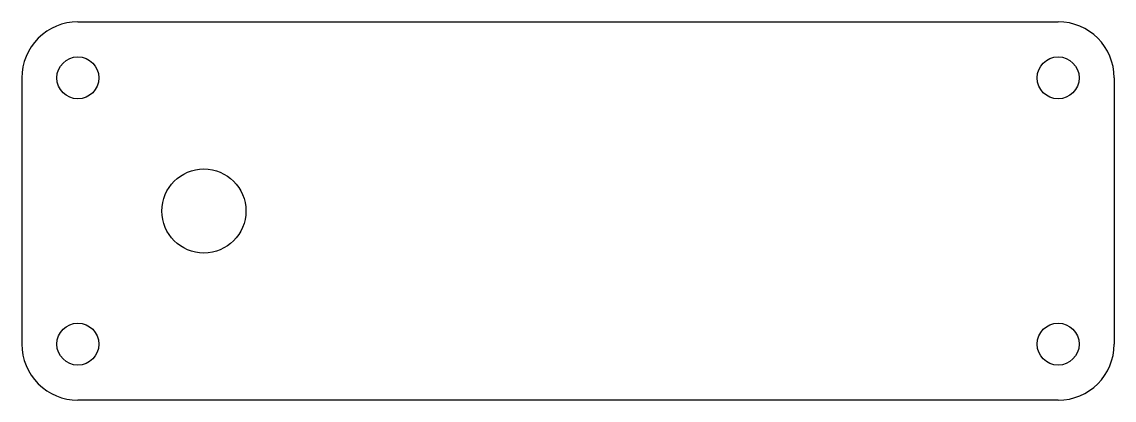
# Model space of a CAD drawing. Header units: millimetres. Extents: x -39 to 39, y 0 to 27.
import ezdxf

# ---------------------------------------------------------------- set-up
doc = ezdxf.new("R2010")
doc.units = ezdxf.units.MM
for name, color, linetype in [('Sketch042', 7, 'CONTINUOUS'), ('Sketch044', 7, 'CONTINUOUS'), ('Sketch046', 7, 'CONTINUOUS')]:
    doc.layers.add(name, color=color, linetype=linetype)

msp = doc.modelspace()

# ---------------------------------------------------------------- linework, layer by layer
at = {"layer": 'Sketch042'}
for p, q in [((-35, 27), (35, 27)), ((-39.0002, 23.0002), (-39.0002, 4.00016)), ((38.9998, 23.0002), (38.9998, 4.00016)), ((35, 0), (-35, 0))]:
    msp.add_line(p, q, dxfattribs=at)
for centre, start, end in [((-35.0002, 23), 89.9977, 179.998), ((34.9998, 23), 0.0022775, 89.9977), ((-35.0002, 4), 179.998, -89.9977), ((34.9998, 4), -89.9977, 0.0022775)]:
    msp.add_arc(centre, 4, start, end, dxfattribs=at)
at = {"layer": 'Sketch044'}
for centre in [(-35, 23), (35, 23), (-35, 4), (35, 4)]:
    msp.add_circle(centre, 1.5, dxfattribs=at)
at = {"layer": 'Sketch046'}
msp.add_circle((-26, 13.5), 3, dxfattribs=at)

doc.saveas('drawing.dxf')
